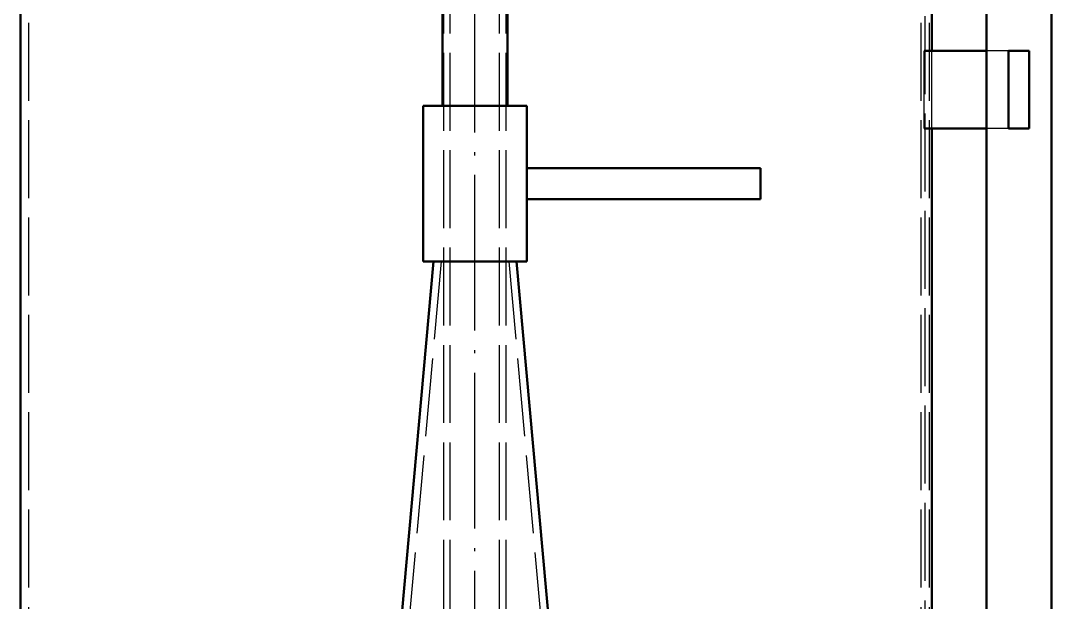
# Model space of a CAD drawing. Header units: millimetres. Extents: x 0 to 594, y 0 to 420.
# Drawn here: x 191.4 to 231.1, y 292.91 to 315.31 of the extents above; entities that cross this region are included whole.
import ezdxf

# ---------------------------------------------------------------- set-up
doc = ezdxf.new("R2010")
doc.units = ezdxf.units.MM
doc.linetypes.add('ISO02-TRAZOS', pattern=[3.75, 3, -0.75])
doc.linetypes.add('ISO04-TRAZO-PUNTO', pattern=[7.625, 6, -0.75, 0.125, -0.75])
for name, color, linetype, lineweight in [('01-VISIBLE', 7, 'CONTINUOUS', 50), ('02-OCULTA', 4, 'ISO02-TRAZOS', 25), ('03-EJE', 1, 'ISO04-TRAZO-PUNTO', 25)]:
    doc.layers.add(name, color=color, linetype=linetype, lineweight=lineweight)

msp = doc.modelspace()

# ---------------------------------------------------------------- linework, layer by layer
at = {"layer": '01-VISIBLE'}
for p, q in [((210.15, 349.516), (210.15, 312.035)), ((191.4, 292.455), (191.4, 335.195)), ((207.65, 335.195), (207.65, 312.035)), ((226.496, 314.156), (226.496, 335.195)), ((228.6, 289.953), (228.6, 335.36)), ((231.1, 289.953), (231.1, 335.36)), ((228.6, 314.156), (226.2, 314.156)), ((230.25, 314.156), (229.45, 314.156)), ((229.45, 311.156), (229.45, 314.156)), ((230.25, 311.156), (230.25, 314.156)), ((210.9, 312.035), (206.9, 312.035)), ((206.9, 306.035), (206.9, 312.035)), ((210.9, 306.035), (210.9, 312.035)), ((228.6, 311.156), (226.2, 311.156)), ((226.496, 292.455), (226.496, 311.156)), ((230.25, 311.156), (229.45, 311.156)), ((219.9, 309.635), (210.9, 309.635)), ((219.9, 308.435), (219.9, 309.635)), ((219.9, 308.435), (210.9, 308.435)), ((207.3, 306.035), (206.078, 292.455)), ((210.9, 306.035), (206.9, 306.035)), ((210.5, 306.035), (212.3, 286.035))]:
    msp.add_line(p, q, dxfattribs=at)
at = {"layer": '02-OCULTA'}
for p, q in [((207.7, 262.32), (207.7, 350.656)), ((207.95, 262.32), (207.95, 350.656)), ((209.85, 262.32), (209.85, 350.656)), ((210.1, 262.32), (210.1, 350.656)), ((191.72, 270.98), (191.72, 337.4)), ((226.08, 270.98), (226.08, 337.4)), ((226.24, 271.236), (226.24, 337.144)), ((226.24, 271.236), (226.24, 337.144)), ((226.4, 270.98), (226.4, 337.4)), ((226.496, 271.08), (226.496, 337.3)), ((228.6, 335.36), (228.6, 289.953)), ((231.1, 335.36), (231.1, 289.953)), ((229.45, 314.156), (226.2, 314.156)), ((226.2, 311.156), (226.2, 314.156)), ((226.2, 311.156), (226.2, 314.156)), ((226.496, 311.156), (226.496, 314.156)), ((229.45, 314.156), (228.6, 314.156)), ((230.25, 314.156), (229.45, 314.156)), ((229.45, 314.156), (229.45, 311.156)), ((229.45, 311.156), (229.45, 314.156)), ((229.45, 314.156), (229.45, 311.156)), ((230.25, 311.156), (230.25, 314.156)), ((210.9, 312.035), (206.9, 312.035)), ((206.9, 306.035), (206.9, 312.035)), ((210.9, 306.035), (210.9, 312.035)), ((229.45, 311.156), (226.2, 311.156)), ((229.45, 311.156), (228.6, 311.156)), ((230.25, 311.156), (229.45, 311.156)), ((210.9, 308.435), (210.9, 309.635)), ((210.9, 308.435), (210.9, 309.635)), ((219.9, 309.635), (210.9, 309.635)), ((219.9, 308.435), (219.9, 309.635)), ((219.9, 308.435), (210.9, 308.435)), ((207.6, 306.035), (205.8, 286.035)), ((210.9, 306.035), (206.9, 306.035)), ((210.2, 306.035), (212, 286.035))]:
    msp.add_line(p, q, dxfattribs=at)
for points in [[(210.15, 312.035), (210.1, 312.035), (210.05, 312.035), (210, 312.035), (209.95, 312.035), (209.9, 312.035), (209.85, 312.035), (209.8, 312.035), (209.75, 312.035), (209.7, 312.035), (209.65, 312.035), (209.6, 312.035), (209.55, 312.035), (209.5, 312.035), (209.45, 312.035), (209.4, 312.035), (209.35, 312.035), (209.3, 312.035), (209.25, 312.035), (209.2, 312.035), (209.15, 312.035), (209.1, 312.035), (209.05, 312.035), (209, 312.035), (208.95, 312.035), (208.9, 312.035), (208.85, 312.035), (208.8, 312.035), (208.75, 312.035), (208.7, 312.035), (208.65, 312.035), (208.6, 312.035), (208.55, 312.035), (208.5, 312.035), (208.45, 312.035), (208.4, 312.035), (208.35, 312.035), (208.3, 312.035), (208.25, 312.035), (208.2, 312.035), (208.15, 312.035), (208.1, 312.035), (208.05, 312.035), (208, 312.035), (207.95, 312.035), (207.9, 312.035), (207.85, 312.035), (207.8, 312.035), (207.75, 312.035), (207.7, 312.035), (207.65, 312.035)], [(207.65, 312.035), (207.7, 312.035), (207.75, 312.035), (207.8, 312.035), (207.85, 312.035), (207.9, 312.035), (207.95, 312.035), (208, 312.035), (208.05, 312.035), (208.1, 312.035), (208.15, 312.035), (208.2, 312.035), (208.25, 312.035), (208.3, 312.035), (208.35, 312.035), (208.4, 312.035), (208.45, 312.035), (208.5, 312.035), (208.55, 312.035), (208.6, 312.035), (208.65, 312.035), (208.7, 312.035), (208.75, 312.035), (208.8, 312.035), (208.85, 312.035), (208.9, 312.035)], [(208.9, 312.035), (208.95, 312.035), (209, 312.035), (209.05, 312.035), (209.1, 312.035), (209.15, 312.035), (209.2, 312.035), (209.25, 312.035), (209.3, 312.035), (209.35, 312.035), (209.4, 312.035), (209.45, 312.035), (209.5, 312.035), (209.55, 312.035), (209.6, 312.035), (209.65, 312.035), (209.7, 312.035), (209.75, 312.035), (209.8, 312.035), (209.85, 312.035), (209.9, 312.035), (209.95, 312.035), (210, 312.035), (210.05, 312.035), (210.1, 312.035), (210.15, 312.035)], [(208.9, 306.035), (208.85, 306.035), (208.8, 306.035), (208.75, 306.035), (208.7, 306.035), (208.65, 306.035), (208.6, 306.035), (208.55, 306.035), (208.5, 306.035), (208.45, 306.035), (208.4, 306.035), (208.35, 306.035), (208.3, 306.035), (208.25, 306.035), (208.2, 306.035), (208.15, 306.035), (208.1, 306.035), (208.05, 306.035), (208, 306.035), (207.95, 306.035), (207.9, 306.035), (207.85, 306.035), (207.8, 306.035), (207.75, 306.035), (207.7, 306.035), (207.65, 306.035), (207.6, 306.035), (207.55, 306.035), (207.5, 306.035), (207.45, 306.035), (207.4, 306.035), (207.35, 306.035), (207.3, 306.035)], [(207.3, 306.035), (207.35, 306.035), (207.4, 306.035), (207.45, 306.035), (207.5, 306.035), (207.55, 306.035), (207.6, 306.035), (207.65, 306.035), (207.7, 306.035), (207.75, 306.035), (207.8, 306.035), (207.85, 306.035), (207.9, 306.035), (207.95, 306.035), (208, 306.035), (208.05, 306.035), (208.1, 306.035), (208.15, 306.035), (208.2, 306.035), (208.25, 306.035), (208.3, 306.035), (208.35, 306.035), (208.4, 306.035), (208.45, 306.035), (208.5, 306.035), (208.55, 306.035), (208.6, 306.035), (208.65, 306.035), (208.7, 306.035), (208.75, 306.035), (208.8, 306.035), (208.85, 306.035), (208.9, 306.035), (208.95, 306.035), (209, 306.035), (209.05, 306.035), (209.1, 306.035), (209.15, 306.035), (209.2, 306.035), (209.25, 306.035), (209.3, 306.035), (209.35, 306.035), (209.4, 306.035), (209.45, 306.035), (209.5, 306.035), (209.55, 306.035), (209.6, 306.035), (209.65, 306.035), (209.7, 306.035), (209.75, 306.035), (209.8, 306.035), (209.85, 306.035), (209.9, 306.035), (209.95, 306.035), (210, 306.035), (210.05, 306.035), (210.1, 306.035), (210.15, 306.035), (210.2, 306.035), (210.25, 306.035), (210.3, 306.035), (210.35, 306.035), (210.4, 306.035), (210.45, 306.035), (210.5, 306.035)], [(208.9, 306.035), (208.85, 306.035), (208.8, 306.035), (208.75, 306.035), (208.7, 306.035), (208.65, 306.035), (208.6, 306.035), (208.55, 306.035), (208.5, 306.035), (208.45, 306.035), (208.4, 306.035), (208.35, 306.035), (208.3, 306.035), (208.25, 306.035), (208.2, 306.035), (208.15, 306.035), (208.1, 306.035), (208.05, 306.035), (208, 306.035), (207.95, 306.035), (207.9, 306.035), (207.85, 306.035), (207.8, 306.035), (207.75, 306.035), (207.7, 306.035), (207.65, 306.035), (207.6, 306.035)], [(207.6, 306.035), (207.65, 306.035), (207.7, 306.035), (207.75, 306.035), (207.8, 306.035), (207.85, 306.035), (207.9, 306.035), (207.95, 306.035), (208, 306.035), (208.05, 306.035), (208.1, 306.035), (208.15, 306.035), (208.2, 306.035), (208.25, 306.035), (208.3, 306.035), (208.35, 306.035), (208.4, 306.035), (208.45, 306.035), (208.5, 306.035), (208.55, 306.035), (208.6, 306.035), (208.65, 306.035), (208.7, 306.035), (208.75, 306.035), (208.8, 306.035), (208.85, 306.035), (208.9, 306.035), (208.95, 306.035), (209, 306.035), (209.05, 306.035), (209.1, 306.035), (209.15, 306.035), (209.2, 306.035), (209.25, 306.035), (209.3, 306.035), (209.35, 306.035), (209.4, 306.035), (209.45, 306.035), (209.5, 306.035), (209.55, 306.035), (209.6, 306.035), (209.65, 306.035), (209.7, 306.035), (209.75, 306.035), (209.8, 306.035), (209.85, 306.035), (209.9, 306.035), (209.95, 306.035), (210, 306.035), (210.05, 306.035), (210.1, 306.035), (210.15, 306.035), (210.2, 306.035)], [(210.5, 306.035), (210.448, 306.035), (210.396, 306.035), (210.345, 306.035), (210.293, 306.035), (210.242, 306.035), (210.19, 306.035), (210.138, 306.035), (210.087, 306.035), (210.035, 306.035), (209.984, 306.035), (209.932, 306.035), (209.88, 306.035), (209.829, 306.035), (209.777, 306.035), (209.726, 306.035), (209.674, 306.035), (209.622, 306.035), (209.571, 306.035), (209.519, 306.035), (209.467, 306.035), (209.416, 306.035), (209.364, 306.035), (209.313, 306.035), (209.261, 306.035), (209.209, 306.035), (209.158, 306.035), (209.106, 306.035), (209.055, 306.035), (209.003, 306.035), (208.951, 306.035), (208.9, 306.035)], [(210.2, 306.035), (210.148, 306.035), (210.096, 306.035), (210.044, 306.035), (209.992, 306.035), (209.94, 306.035), (209.888, 306.035), (209.836, 306.035), (209.784, 306.035), (209.732, 306.035), (209.68, 306.035), (209.628, 306.035), (209.576, 306.035), (209.524, 306.035), (209.472, 306.035), (209.42, 306.035), (209.368, 306.035), (209.316, 306.035), (209.264, 306.035), (209.212, 306.035), (209.16, 306.035), (209.108, 306.035), (209.056, 306.035), (209.004, 306.035), (208.952, 306.035), (208.9, 306.035)]]:
    msp.add_lwpolyline(points, dxfattribs=at)
at = {"layer": '03-EJE'}
msp.add_line((208.9, 250), (208.9, 357.276), dxfattribs=at)

doc.saveas('drawing.dxf')
